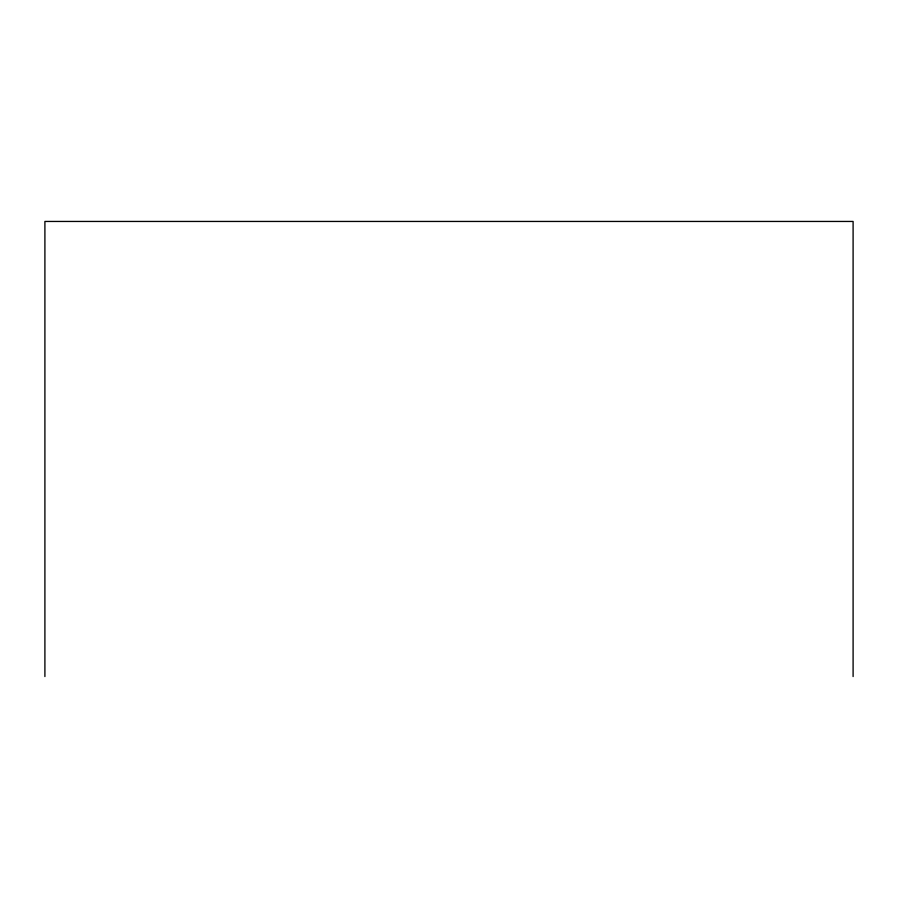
<?xml version="1.0" encoding="UTF-8"?>
<svg xmlns="http://www.w3.org/2000/svg" width="898" height="898" viewBox="0 0 898 898"><rect width="100%" height="100%" fill="white"/><g stroke="black" fill="none" stroke-linecap="round" stroke-linejoin="round"><path stroke-width="1.35" d="M853.1 676.553L853.1 221.447L44.9 221.447L44.9 676.553"/></g></svg>
